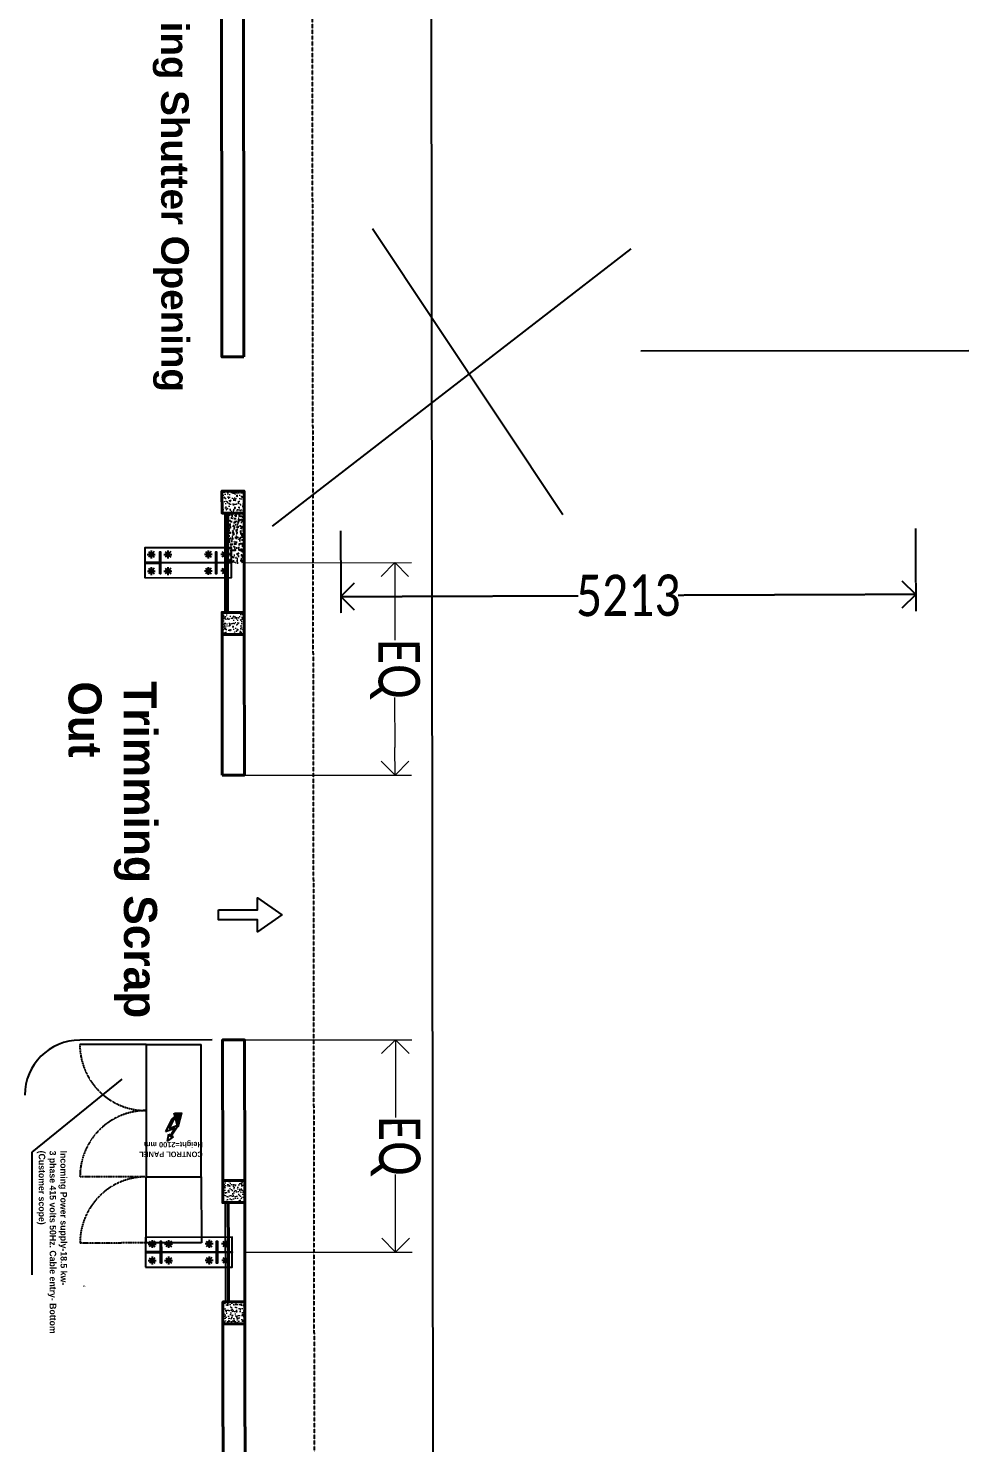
# Model space of a CAD drawing. Header units: feet. Extents: x -99009 to 3252343, y -11094690 to 9035152.
# Drawn here: x 2527087 to 2535615, y -1989413 to -1976592 of the extents above; entities that cross this region are included whole.
import ezdxf

# ---------------------------------------------------------------- set-up
doc = ezdxf.new("R2010")
doc.units = ezdxf.units.FT
doc.header["$PDSIZE"] = -1
doc.linetypes.add('CENTER', pattern=[2, 1.25, -0.25, 0.25, -0.25])
doc.linetypes.add('HIDDEN', pattern=[0.375, 0.25, -0.125])
for name, color, linetype in [('1', 1, 'Continuous'), ('2', 1, 'CENTER'), ('HATCH', 252, 'Continuous'), ('JOB', 4, 'Continuous'), ('K-LINE', 7, 'Continuous'), ('WALL DIMENSIONS', 40, 'Continuous')]:
    doc.layers.add(name, color=color, linetype=linetype)
for name, color, linetype, lineweight in [('DIMENTIONS', 33, 'Continuous', 15), ('ELEVATION', 2, 'Continuous', 25), ('hat', 30, 'Continuous', 0), ('RCC', 3, 'Continuous', 40), ('ROAD', 134, 'Continuous', 0), ('WALL', 10, 'Continuous', 40)]:
    doc.layers.add(name, color=color, linetype=linetype, lineweight=lineweight)
doc.styles.add('CALIBRI', font='calibri.ttf', dxfattribs={"width": 0.8})
doc.styles.get("Standard").update_dxf_attribs({"font": 'GOTHICB.TTF'})
doc.dimstyles.new('DISA$0', dxfattribs={"dimscale": 15, "dimtxt": 3.5, "dimasz": 3.5, "dimexe": 1, "dimexo": 1, "dimgap": 1.5, "dimtad": 1, "dimdsep": 46, "dimtxsty": 'Standard', "dimcen": 0, "dimclrd": 256, "dimclre": 256, "dimclrt": 254, "dimadec": 0, "dimazin": 2, "dimtp": 0.1, "dimtm": 0.1, "dimtfac": 0.71, "dimtdec": 3, "dimtmove": 0, "dimatfit": 3, "dimfxl": 1, "dimlwd": -1, "dimlwe": -1, "dimarcsym": 0})
doc.dimstyles.new('MERAKI 150', dxfattribs={"dimtxt": 375, "dimasz": 250, "dimexe": 150, "dimexo": 0, "dimgap": 0, "dimtad": 0, "dimdec": 0, "dimzin": 0, "dimdsep": 46, "dimtxsty": 'CALIBRI', "dimblk": 'OPEN90', "dimcen": 0, "dimclrd": 8, "dimclre": 8, "dimclrt": 256, "dimadec": 0, "dimazin": 0, "dimtfac": 1, "dimtdec": 0, "dimtix": 1, "dimtofl": 0, "dimtmove": 0, "dimatfit": 0, "dimldrblk": 'OPEN90', "dimfxl": 1, "dimtolj": 1, "dimtzin": 0, "dimlwd": -1, "dimlwe": -1, "dimarcsym": 1})

# ---------------------------------------------------------------- blocks, each defined once
blk = doc.blocks.new('RCC COLUMN')
at = {"layer": 'ROAD'}
h = blk.add_hatch(dxfattribs=at)
h.set_pattern_fill('AR-CONC', color=252, scale=10)
h.set_pattern_definition([(50, (-23146.816, 205572.735), (71.726018, -6.275213), [7.5, -82.5]), (355, (-23146.82, 205572.735), (-13.875133, 75.219213), [6, -66]), (100.451444, (-23140.84, 205572.21), (57.850885, 68.944), [6.37402, -70.11421]), (46.1842, (-23146.82, 205592.735), (106.724133, -16.551928), [11.25, -123.75]), (96.635635, (-23137.92, 205591.36), (93.466195, 97.41186), [9.561034, -105.171376]), (351.184164, (-23146.82, 205592.73), (93.466195, 97.41186), [9, -99]), (21, (-23136.816, 205587.735), (59.690705, -40.261889), [7.5, -82.5]), (326, (-23136.82, 205587.735), (24.331533, 72.515005), [6, -66]), (71.451445, (-23131.84, 205584.38), (84.022238, 32.253115), [6.37402, -70.11421]), (37.5, (-23146.816, 205572.735), (1.2159855, 33.2893854), [0, -65.2, 0, -67, 0, -66.25]), (7.5, (-23146.816, 205572.735), (26.306954, 39.441171), [0, -38.2, 0, -63.7, 0, -25.25]), (327.5, (-23169.116, 205572.735), (53.3822436, -2.2554872), [0, -25, 0, -78, 0, -103.5]), (317.5, (-23179.116, 205572.735), (58.318617, 10.010498), [0, -32.5, 0, -51.8, 0, -73.5])])
h.paths.add_polyline_path([(-100, -115), (100, -115), (100, 85), (-100, 85)])
at = {"layer": 'RCC'}
blk.add_lwpolyline([(-100, -115), (100, -115), (100, 85), (-100, 85)], close=True, dxfattribs=at)
blk = doc.blocks.new('HALF PARADI')
at = {"layer": 'HATCH'}
h = blk.add_hatch(dxfattribs=at)
h.set_pattern_fill('ANSI31', color=256, scale=100, angle=315)
h.set_pattern_definition([(90, (593294.512, -61495.616), (-12.5, 8e-16), [])])
h.paths.add_polyline_path([(0, -150), (450, -150), (450, -175), (0, -175)])
at = {"layer": 'WALL DIMENSIONS'}
h = blk.add_hatch(dxfattribs=at)
h.set_pattern_fill('AR-CONC', color=252, scale=10, angle=360)
h.set_pattern_definition([(50, (546767.92, -60295.91), (71.726018, -6.2752135), [7.5, -82.5]), (355, (546767.92, -60295.91), (-13.875133, 75.219213), [6, -66]), (100.451444, (546773.9, -60296.43), (57.850885, 68.943999), [6.374019, -70.114211]), (46.1842, (546767.92, -60275.91), (106.724133, -16.551928), [11.25, -123.75]), (96.635635, (546776.82, -60277.29), (93.466195, 97.41186), [9.561034, -105.171376]), (351.184164, (546767.92, -60275.91), (93.466195, 97.41186), [9, -99]), (21, (546777.92, -60280.91), (59.690705, -40.261889), [7.5, -82.5]), (326, (546777.92, -60280.91), (24.331533, 72.5150045), [6, -66]), (71.451445, (546782.9, -60284.266), (84.022238, 32.253115), [6.374019, -70.114211]), (37.5, (546767.923, -60295.91), (1.2159855, 33.2893854), [0, -65.2, 0, -67, 0, -66.25]), (7.5, (546767.923, -60295.91), (26.3069537, 39.4411712), [0, -38.2, 0, -63.7, 0, -25.25]), (327.5, (546745.623, -60295.91), (53.3822436, -2.2554872), [0, -25, 0, -78, 0, -103.5]), (317.5, (546735.623, -60295.91), (58.318617, 10.0104982), [0, -32.5, 0, -51.8, 0, -73.5])])
h.paths.add_polyline_path([(0, 0), (450, 0), (450, -150), (0, -150)])
at = {"layer": 'ELEVATION'}
blk.add_lwpolyline([(0, -150), (450, -150), (450, -175), (0, -175)], dxfattribs=at)
at = {"layer": 'RCC'}
blk.add_lwpolyline([(0, 0), (450, 0), (450, -150), (0, -150)], dxfattribs=at)
at = {"xscale": -1, "rotation": 180}
blk.add_blockref('RCC COLUMN', (550, -115), dxfattribs=at)
blk = doc.blocks.new('_Open90')
at = {"color": 0, "linetype": 'ByBlock', "lineweight": -2}
for p, q in [((0, 0), (-1, 0)), ((-0.5, 0.5), (0, 0)), ((0, 0), (-0.5, -0.5))]:
    blk.add_line(p, q, dxfattribs=at)
blk = doc.blocks.new('*D2596')
at = {"layer": '2', "color": 8}
for p, q in [((2529919, -1981146), (2529922, -1981893)), ((2535132, -1981127), (2535135, -1981874)), ((2530171, -1981742), (2532075, -1981735)), ((2534884, -1981725), (2532981, -1981732))]:
    blk.add_line(p, q, dxfattribs=at)
at = {"layer": 'Defpoints', "color": 0}
for p in [(2529919, -1981146), (2535132, -1981127), (2529921, -1981743)]:
    blk.add_point(p, dxfattribs=at)
at = {"layer": '2', "color": 8, "xscale": 250, "yscale": 250, "zscale": 250}
for p, rotation in [((2529921, -1981743), 180.1996905030878), ((2535134, -1981724), 0.1996905030877811)]:
    blk.add_blockref('_Open90', p, dxfattribs=dict(at, rotation=rotation))
at = {"layer": '2', "insert": (2532528, -1981734), "char_height": 375, "attachment_point": 5, "rotation": 0.1997, "style": 'CALIBRI'}
blk.add_mtext('\\A1;5213', dxfattribs=at)
blk = doc.blocks.new('*D2613')
at = {"layer": 'Defpoints', "color": 0}
for p in [(2529045, -1981436), (2529047, -1983362), (2530413, -1983361)]:
    blk.add_point(p, dxfattribs=at)
at = {"layer": 'DIMENTIONS', "color": 8}
for p, q in [((2529045, -1981436), (2530561, -1981435)), ((2530411, -1981685), (2530412, -1982139)), ((2530413, -1983111), (2530412, -1982657)), ((2529047, -1983362), (2530563, -1983361))]:
    blk.add_line(p, q, dxfattribs=at)
at = {"layer": 'DIMENTIONS', "color": 8, "xscale": 250, "yscale": 250, "zscale": 250}
for p, rotation in [((2530411, -1981435), 90.0650517140377), ((2530413, -1983361), 270.0650517140377)]:
    blk.add_blockref('_Open90', p, dxfattribs=dict(at, rotation=rotation))
at = {"layer": 'DIMENTIONS', "insert": (2530412, -1982398), "char_height": 375, "attachment_point": 5, "rotation": 270.0651, "style": 'CALIBRI'}
blk.add_mtext('\\A1;\\A1;EQ', dxfattribs=at)
blk = doc.blocks.new('*D2614')
at = {"layer": 'Defpoints', "color": 0}
for p in [(2529050, -1985761), (2530416, -1985760), (2529052, -1987686)]:
    blk.add_point(p, dxfattribs=at)
at = {"layer": 'DIMENTIONS', "color": 8}
for p, q in [((2529050, -1985761), (2530566, -1985760)), ((2530416, -1986010), (2530417, -1986464)), ((2530418, -1987435), (2530417, -1986981)), ((2529052, -1987686), (2530568, -1987685))]:
    blk.add_line(p, q, dxfattribs=at)
at = {"layer": 'DIMENTIONS', "color": 8, "xscale": 250, "yscale": 250, "zscale": 250}
for p, rotation in [((2530416, -1985760), 90.06505171242134), ((2530418, -1987685), 270.0650517124213)]:
    blk.add_blockref('_Open90', p, dxfattribs=dict(at, rotation=rotation))
at = {"layer": 'DIMENTIONS', "insert": (2530417, -1986722), "char_height": 375, "attachment_point": 5, "rotation": 270.0651, "style": 'CALIBRI'}
blk.add_mtext('\\A1;\\A1;EQ', dxfattribs=at)
blk = doc.blocks.new('m30ab')
at = {"color": 7}
for p, q in [((-111, 75), (-39, 75)), ((-100, 101), (-49, 50)), ((-49, 101), (-100, 50)), ((-75, 111), (-75, 39)), ((39, 75), (111, 75)), ((50, 101), (101, 50)), ((101, 101), (50, 50)), ((75, 111), (75, 39)), ((-111, -75), (-39, -75)), ((-100, -49), (-49, -100)), ((-49, -49), (-100, -100)), ((-75, -39), (-75, -111)), ((39, -75), (111, -75)), ((50, -49), (101, -100)), ((101, -49), (50, -100)), ((75, -39), (75, -111))]:
    blk.add_line(p, q, dxfattribs=at)
for centre in [(-75, 75), (75, 75), (-75, -75), (75, -75)]:
    blk.add_circle(centre, 18, dxfattribs=at)
blk = doc.blocks.new('FD830J')
at = {"color": 1}
blk.add_lwpolyline([(928669, 407579), (927883, 407579), (927883, 407309), (928669, 407309)], close=True, dxfattribs=at)
at = {"color": 3}
blk.add_lwpolyline([(928534, 407544), (928534, 407344), (928526, 407344), (928526, 407441), (928026, 407441), (928026, 407344), (928018, 407344), (928018, 407544), (928026, 407544), (928026, 407446), (928526, 407446), (928526, 407544)], close=True, dxfattribs=at)
at = {"color": 4}
for points in [[(928018, 407446), (928018, 407441), (927883, 407441), (927883, 407446)], [(928534, 407446), (928534, 407441), (928669, 407441), (928669, 407446)]]:
    blk.add_lwpolyline(points, close=True, dxfattribs=at)
at = {"color": 1, "xscale": -1, "rotation": 179.9999999999999}
blk.add_blockref('m30ab', (928018, 407444), dxfattribs=at)
at = {"color": 1, "rotation": 180}
blk.add_blockref('m30ab', (928535, 407444), dxfattribs=at)
blk = doc.blocks.new('SFSFFF')
at = {"layer": 'K-LINE', "linetype": 'Continuous'}
h = blk.add_hatch(dxfattribs=at)
h.set_pattern_fill('USER', color=2, scale=1.25, angle=225, pattern_type=0)
h.set_pattern_definition([(225, (119060.7746, 62399.8742), (-0.88388348, 0.88388348), [])])
h.paths.add_polyline_path([(116895, 59831), (116895, 59764), (117020, 59797)])
at = {"layer": 'K-LINE'}
for p, q in [((117473, 60009), (116273, 60009)), ((116273, 59509), (116273, 60009)), ((117473, 59509), (117473, 60009)), ((117473, 60009), (118073, 60009)), ((118073, 60009), (118073, 59509)), ((116273, 59509), (117473, 59509)), ((116273, 59509), (116273, 58909)), ((118073, 59509), (117473, 59509))]:
    blk.add_line(p, q, dxfattribs=at)
at = {"layer": 'K-LINE', "color": 4, "linetype": 'Continuous'}
for p, q in [((116895, 59831), (117020, 59797)), ((117020, 59797), (116895, 59764)), ((116924, 59774), (117036, 59718)), ((116951, 59742), (116924, 59774)), ((117111, 59731), (117002, 59804)), ((117036, 59718), (117002, 59804)), ((117107, 59726), (117029, 59772)), ((117063, 59686), (117029, 59772)), ((117149, 59704), (117110, 59757)), ((117110, 59757), (117111, 59731)), ((116951, 59742), (117063, 59686)), ((117084, 59716), (117107, 59726)), ((117149, 59704), (117084, 59716))]:
    blk.add_line(p, q, dxfattribs=at)
at = {"layer": 'K-LINE', "linetype": 'HIDDEN', "ltscale": 10}
for p, q in [((117473, 59509), (117473, 58909)), ((118073, 59509), (118073, 58909))]:
    blk.add_line(p, q, dxfattribs=at)
for centre, start, end in [((116273, 59509), 270, 0), ((117473, 59509), 180, 270), ((118073, 59509), 180, 270)]:
    blk.add_arc(centre, 600, start, end, dxfattribs=at)
at = {"layer": 'K-LINE', "color": 2, "linetype": 'Continuous', "width": 0.8}
for s, p in [('Height=2100 mm', (117157, 60022)), ('CONTROL PANEL ', (117245, 60022))]:
    blk.add_text(s, height=50, rotation=270, dxfattribs=at).set_placement(p)
at = {"layer": 'K-LINE', "color": 254, "linetype": 'Continuous', "insert": (117235, 58517), "char_height": 59.06, "attachment_point": 7}
blk.add_mtext('{Incoming Power supply-18.5 kw- \\P3 phase 415 volts 50Hz. Cable entry- Bottom\\P(Customer scope)}', dxfattribs=at)
at = {"layer": 'K-LINE'}
blk.add_leader([(116588, 59290), (117248, 58472), (118361, 58472)], dimstyle='DISA$0', override={"dimdec": 0, "dimclrd": 1, "dimclre": 1}, dxfattribs=at)

msp = doc.modelspace()

# ---------------------------------------------------------------- linework, layer by layer
at = {"color": 3}
for p, q in [((2531934.18648, -1981002.59936), (2530208.09966, -1978410.96037)), ((2532550.12338, -1978591.86652), (2529299.49209, -1981106.25549))]:
    msp.add_line(p, q, dxfattribs=at)
msp.add_lwpolyline([(2399418.96967, -1877847.67055), (2530627.71938, -1877471.10847), (2530777.44027, -2009341.13689), (2399568.69056, -2009717.69897)], close=True)
msp.add_lwpolyline([(2528811.94096, -1984583.27668), (2529166.80384, -1984582.87378), (2529166.67988, -1984473.69302), (2529385.15904, -1984627.36045), (2529167.02938, -1984781.52359), (2529166.90542, -1984672.34283), (2528812.04254, -1984672.74573), (2528811.94096, -1984583.27668)])
at = {"layer": '1'}
msp.add_arc((2520410.24778, -1978395.99612), 100000, 84.1346387202, 194.3871675539, dxfattribs=at)
at = {"layer": 'ELEVATION', "linetype": 'HIDDEN'}
msp.add_lwpolyline([(2529489.72448, -1893835.93596), (2529504.82485, -1907135.92729), (2520325.31233, -1907146.34951), (2520330.81886, -1911996.34638), (2529565.81291, -1911985.86127), (2529702.62054, -2004963.77257)], dxfattribs=at)
at = {"layer": 'ELEVATION'}
for points in [[(2532642.57105, -1979515.8017), (2535615.05721, -1979512.42684)], [(2528869.6646, -1981436.69642), (2528870.17552, -1981886.69613), (2528895.1755, -1981886.66775), (2528894.66458, -1981436.66804)], [(2528876.76064, -1987686.69239), (2528876.24972, -1987236.69268), (2528901.24971, -1987236.6643), (2528901.76062, -1987686.66401)], [(2528876.76064, -1987686.69239), (2528877.27155, -1988136.6921), (2528902.27154, -1988136.66372), (2528901.76062, -1987686.66401)]]:
    msp.add_lwpolyline(points, dxfattribs=at)
at = {"layer": 'hat', "color": 140}
msp.add_solid([(2527584.65337, -1987988.42135), (2527584.66404, -1987997.81852), (2527614.50223, -1987993.08605)], dxfattribs=at)
msp.add_solid([(2527584.65337, -1987988.42135), (2527584.66404, -1987997.81852), (2527614.50223, -1987993.08605)], dxfattribs=at)
at = {"layer": 'K-LINE', "color": 4, "ltscale": 300}
msp.add_line((2528755.91931, -1985761.82835), (2527555.26456, -1985763.19154), dxfattribs=at)
msp.add_arc((2527555.83224, -1986263.19121), 500, 90.065051714, 180.065051714, dxfattribs=at)
at = {"layer": 'RCC'}
for points in [[(2528894.66458, -1981436.66804), (2528895.1755, -1981886.66775), (2529045.1754, -1981886.49744), (2529044.66449, -1981436.49773)], [(2528901.76062, -1987686.66401), (2528901.24971, -1987236.6643), (2529051.24961, -1987236.49399), (2529051.76053, -1987686.4937)], [(2528901.76062, -1987686.66401), (2528902.27154, -1988136.66372), (2529052.27144, -1988136.49341), (2529051.76053, -1987686.4937)]]:
    msp.add_lwpolyline(points, dxfattribs=at)
at = {"layer": 'WALL'}
for points in [[(2529042.5452, -1979569.88908), (2529038.30643, -1975836.49718), (2528838.30656, -1975836.72425), (2528842.54533, -1979570.11615)], [(2528846.8502, -1983361.72356), (2528845.4026, -1982086.72439), (2529045.40248, -1982086.49731), (2529046.85007, -1983361.49649)], [(2528851.02267, -1987036.7212), (2528849.57508, -1985761.72202), (2529049.57495, -1985761.49494), (2529051.02254, -1987036.49412)], [(2528854.61326, -1990199.21916), (2528852.49864, -1988336.72036), (2529052.49851, -1988336.49328), (2529054.61313, -1990198.99208)]]:
    msp.add_lwpolyline(points, close=True, dxfattribs=at)

# ---------------------------------------------------------------- block references
for name, p, rotation in [('FD830J', (3456349.75251, -1572938.85644), 180.0650517140735), ('RCC COLUMN', (2528936.13615, -1987136.62462), 90.0650517140735), ('FD830J', (3456356.84855, -1579188.85241), 180.0650517140735)]:
    msp.add_blockref(name, p, dxfattribs=dict(rotation=rotation))
at = {"xscale": -1, "rotation": 90.06505171407346}
for p in [(2528930.28901, -1981986.62794), (2528937.38505, -1988236.62392)]:
    msp.add_blockref('RCC COLUMN', p, dxfattribs=at)
at = {"layer": 'JOB', "rotation": 270.0650517140735}
msp.add_blockref('SFSFFF', (2468513.96063, -1869597.02285), dxfattribs=at)
at = {"layer": 'RCC', "xscale": -1, "rotation": 270.0650517140735}
msp.add_blockref('HALF PARADI', (2529044.66449, -1981436.49773), dxfattribs=at)

# ---------------------------------------------------------------- texts
at = {"layer": 'K-LINE', "lineweight": 5, "insert": (2528539.00492, -1974997.51045), "char_height": 250, "attachment_point": 1, "rotation": 270.065051714}
msp.add_mtext_dynamic_manual_height_columns('\\pxqc;{\\fArial|b1|i0|c0|p34;Rolling Shutter Opening}', width=5765.2435607, gutter_width=1, heights=[0], dxfattribs=at)
at = {"layer": 'K-LINE', "insert": (2528252.64188, -1982511.07375), "char_height": 300, "width": 3560.044901, "attachment_point": 1, "rotation": 270.065051714}
msp.add_mtext('Trimming Scrap Out', dxfattribs=at)

# ---------------------------------------------------------------- dimensions: what is measured, and where the dimension line sits
at = {"layer": '2'}
dim = msp.add_aligned_dim(p1=(2535132.28996, -1981127.43798), p2=(2529919.30723, -1981145.60663), distance=597.00207, dimstyle='MERAKI 150', dxfattribs=at)
dim.commit()
dim.dimension.update_dxf_attribs({"geometry": '*D2596', "text_midpoint": (2532527.87929, -1981733.52075)})
at = {"layer": 'DIMENTIONS'}
for p1, p2, distance, picture, middle in [((2529044.66449, -1981436.49773), (2529046.8512, -1983362.49649), 1366.20233, '*D2613', (2530411.9593, -1982397.94597)), ((2529051.76053, -1987686.4937), (2529049.57495, -1985761.49494), -1366.20233, '*D2614', (2530416.86919, -1986722.44318))]:
    dim = msp.add_aligned_dim(p1=p1, p2=p2, distance=distance, text='\\A1;EQ', dimstyle='MERAKI 150', override={"dimtxsty": 'CALIBRI'}, dxfattribs=at)
    dim.commit()
    dim.dimension.update_dxf_attribs({"geometry": picture, "text_midpoint": middle})

doc.saveas('drawing.dxf')
